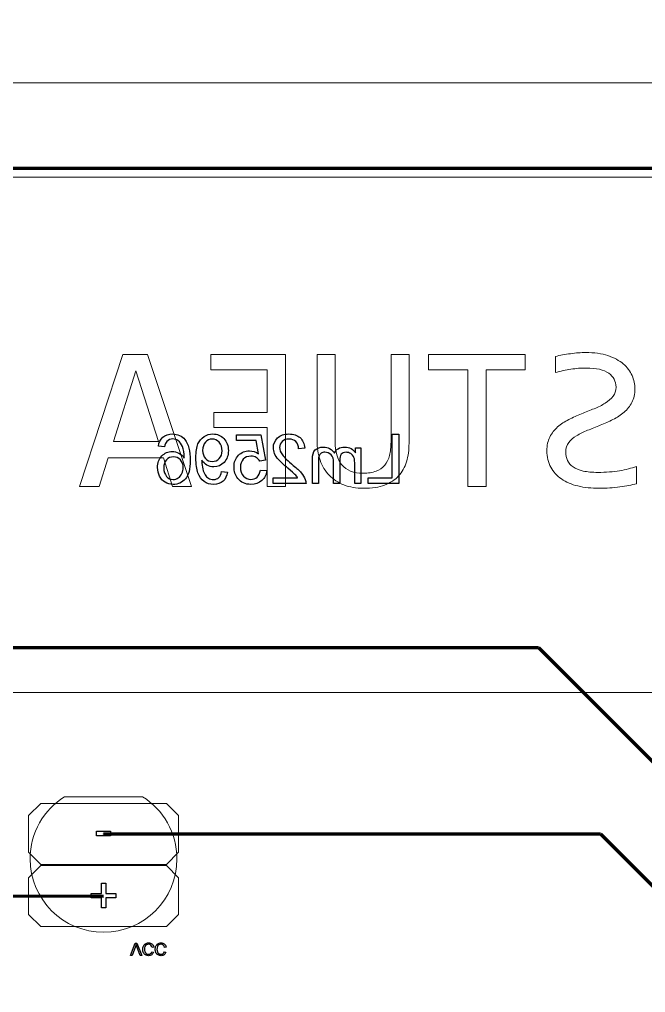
# Model space of a CAD drawing. Header units: millimetres. Extents: x -145 to 148, y -255 to 152.
# Drawn here: x -105.25 to -79.65, y 16.06 to 55.86 of the extents above; entities that cross this region are included whole.
import ezdxf

# ---------------------------------------------------------------- set-up
doc = ezdxf.new("R2010")
doc.units = ezdxf.units.MM
doc.header["$MEASUREMENT"] = 0
doc.layers.add('Layer 1', color=7, linetype='Continuous')

msp = doc.modelspace()

# ---------------------------------------------------------------- linework, layer by layer
at = {"layer": 'Layer 1', "lineweight": 18}
msp.add_open_spline([(-131.1429, 30.932), (-131.1429, 30.932), (-132.2977, 31.5987), (-132.2977, 31.5987), (-132.6922, 31.4576), (-133.1174, 31.3808), (-133.5604, 31.3808), (-135.6315, 31.3808), (-137.3104, 33.0597), (-137.3104, 35.1308), (-137.3104, 36.759), (-136.2727, 38.1447), (-134.8228, 38.663), (-134.8228, 38.663), (-134.8228, 39.655), (-134.8228, 39.655), (-134.8228, 39.655), (-136.5692, 41.4014), (-136.5692, 41.4014), (-136.5692, 41.4014), (-136.5692, 51.5222), (-136.5692, 51.5222), (-136.5692, 51.5222), (-134.8328, 53.2586), (-134.8328, 53.2586), (-134.8328, 53.2586), (-17.2469, 53.2586), (-17.2469, 53.2586), (-16.7608, 54.766), (-15.3464, 55.8566), (-13.6772, 55.8566), (-11.6061, 55.8566), (-9.9272, 54.1777), (-9.9272, 52.1066), (-9.9272, 50.5733), (-10.8475, 49.2549), (-12.1657, 48.6737), (-12.1657, 48.6737), (-12.1657, 14.8454), (-12.1657, 14.8454), (-10.8414, 14.2668), (-9.9157, 12.9452), (-9.9157, 11.4075), (-9.9157, 9.8698), (-10.8414, 8.5482), (-12.1657, 7.9696), (-12.1657, 7.9696), (-12.1657, -17.8218), (-12.1657, -17.8218), (-12.1657, -17.8218), (-17.5109, -23.167), (-17.5109, -23.167), (-17.5109, -23.167), (-122.3893, -23.167), (-122.3893, -23.167), (-122.3893, -23.167), (-125.3893, -20.167), (-125.3893, -20.167), (-125.3893, -20.167), (-125.3893, -3.1475), (-125.3893, -3.1475), (-125.3893, -3.1475), (-123.6393, -1.3975), (-123.6393, -1.3975), (-123.6393, -1.3975), (-111.5355, -1.3975), (-111.5355, -1.3975), (-111.5355, -1.3975), (-110.0085, 0.1296), (-110.0085, 0.1296), (-110.0085, 0.1296), (-109.8913, 13.476), (-109.8913, 13.476), (-109.8913, 13.476), (-111.8824, 15.4671), (-111.8824, 15.4671), (-111.8824, 15.4671), (-129.6829, 15.4671), (-129.6829, 15.4671), (-129.6829, 15.4671), (-131.1829, 16.9671), (-131.1829, 16.9671), (-131.1829, 16.9671), (-131.1829, 30.9551), (-131.1829, 30.9551)], degree=3, knots=[0, 0, 0, 0, 0.0357143, 0.0357143, 0.0357143, 0.0714286, 0.0714286, 0.0714286, 0.1071429, 0.1071429, 0.1071429, 0.1428571, 0.1428571, 0.1428571, 0.1785714, 0.1785714, 0.1785714, 0.2142857, 0.2142857, 0.2142857, 0.25, 0.25, 0.25, 0.2857143, 0.2857143, 0.2857143, 0.3214286, 0.3214286, 0.3214286, 0.3571429, 0.3571429, 0.3571429, 0.3928571, 0.3928571, 0.3928571, 0.4285714, 0.4285714, 0.4285714, 0.4642857, 0.4642857, 0.4642857, 0.5, 0.5, 0.5, 0.5357143, 0.5357143, 0.5357143, 0.5714286, 0.5714286, 0.5714286, 0.6071429, 0.6071429, 0.6071429, 0.6428571, 0.6428571, 0.6428571, 0.6785714, 0.6785714, 0.6785714, 0.7142857, 0.7142857, 0.7142857, 0.75, 0.75, 0.75, 0.7857143, 0.7857143, 0.7857143, 0.8214286, 0.8214286, 0.8214286, 0.8571429, 0.8571429, 0.8571429, 0.8928571, 0.8928571, 0.8928571, 0.9285714, 0.9285714, 0.9285714, 0.9642857, 0.9642857, 0.9642857, 1, 1, 1, 1], dxfattribs=at)
at = {"layer": 'Layer 1', "color": 6, "lineweight": 120}
for points in [[(-133.7567, 49.7767), (-133.7567, 49.7767), (-59.1397, 49.7749), (-59.1397, 49.7749)], [(-118.0295, 30.1688), (-118.0295, 30.1688), (-84.0256, 30.1716), (-84.0256, 30.1716)], [(-84.0256, 30.1716), (-84.0256, 30.1716), (-71.8289, 17.9749), (-71.8289, 17.9749)], [(-101.815, 22.5442), (-101.815, 22.5442), (-81.49, 22.5475), (-81.49, 22.5475)], [(-81.49, 22.5475), (-81.49, 22.5475), (-78.9429, 20.0003), (-78.9429, 20.0003)], [(-108.8827, 20.0062), (-108.8827, 20.0062), (-101.815, 20.0042), (-101.815, 20.0042)]]:
    msp.add_open_spline(points, degree=3, dxfattribs=at)
at = {"layer": 'Layer 1', "color": 4, "lineweight": 9}
for points, knots in [([(-115.9363, 49.4096), (-115.9363, 49.4096), (-115.9363, 28.3276), (-115.9363, 28.3276), (-115.9363, 28.3276), (-72.7563, 28.3276), (-72.7563, 28.3276), (-72.7563, 28.3276), (-72.7563, 49.4096), (-72.7563, 49.4096), (-72.7563, 49.4096), (-115.9363, 49.4096), (-115.9363, 49.4096)], [0, 0, 0, 0, 0.25, 0.25, 0.25, 0.5, 0.5, 0.5, 0.75, 0.75, 0.75, 1, 1, 1, 1]), ([(-101.815, 18.5242), (-100.1582, 18.5242), (-98.815, 19.8674), (-98.815, 21.5242), (-98.815, 22.5941), (-99.3753, 23.5331), (-100.2183, 24.0642), (-100.2183, 24.0642), (-103.4117, 24.0642), (-103.4117, 24.0642), (-104.2547, 23.5331), (-104.815, 22.5941), (-104.815, 21.5242), (-104.815, 19.8674), (-103.4718, 18.5242), (-101.815, 18.5242)], [0, 0, 0, 0, 0.2, 0.2, 0.2, 0.4, 0.4, 0.4, 0.6, 0.6, 0.6, 0.8, 0.8, 0.8, 1, 1, 1, 1])]:
    msp.add_open_spline(points, degree=3, knots=knots, dxfattribs=at)
at = {"layer": 'Layer 1', "color": 161, "lineweight": 9}
for points, knots in [([(-83.6883, 38.2186), (-83.6883, 37.9632), (-83.6361, 37.7374), (-83.5316, 37.5455), (-83.4258, 37.3522), (-83.2805, 37.1913), (-83.0928, 37.0629), (-82.9051, 36.9345), (-82.6793, 36.8385), (-82.4155, 36.775), (-82.153, 36.7115), (-81.8623, 36.6805), (-81.5448, 36.6805), (-81.4009, 36.6805), (-81.2583, 36.6861), (-81.1172, 36.6974), (-80.9747, 36.7087), (-80.8378, 36.7214), (-80.7066, 36.7384), (-80.5754, 36.7553), (-80.4526, 36.775), (-80.3369, 36.7962), (-80.2212, 36.8188), (-80.1153, 36.8414), (-80.0222, 36.8668), (-80.0222, 36.8668), (-80.0222, 37.578), (-80.0222, 37.578), (-80.2296, 37.5018), (-80.4611, 37.4411), (-80.7193, 37.3973), (-80.9775, 37.3536), (-81.2696, 37.3324), (-81.5984, 37.3324), (-81.8355, 37.3324), (-82.0373, 37.3508), (-82.2038, 37.3875), (-82.3717, 37.4256), (-82.5072, 37.4806), (-82.6144, 37.5526), (-82.7203, 37.6259), (-82.7979, 37.7148), (-82.8458, 37.8193), (-82.8938, 37.9237), (-82.9178, 38.0436), (-82.9178, 38.1777), (-82.9178, 38.3245), (-82.8769, 38.4486), (-82.7965, 38.5516), (-82.7146, 38.6547), (-82.6074, 38.7478), (-82.4761, 38.8296), (-82.3435, 38.9101), (-82.1925, 38.9849), (-82.0232, 39.0526), (-81.8538, 39.1203), (-81.6803, 39.1895), (-81.5039, 39.2614), (-81.3275, 39.3334), (-81.1539, 39.411), (-80.9846, 39.4943), (-80.8152, 39.5789), (-80.6643, 39.6777), (-80.533, 39.792), (-80.4004, 39.9077), (-80.2931, 40.0418), (-80.2113, 40.1956), (-80.1309, 40.3508), (-80.0899, 40.5343), (-80.0899, 40.7459), (-80.0899, 40.9308), (-80.128, 41.1128), (-80.2056, 41.292), (-80.2833, 41.4712), (-80.4032, 41.6307), (-80.5655, 41.769), (-80.7278, 41.9087), (-80.9366, 42.0216), (-81.192, 42.1062), (-81.4474, 42.1923), (-81.7508, 42.2347), (-82.105, 42.2347), (-82.1953, 42.2347), (-82.2941, 42.2304), (-82.3999, 42.222), (-82.5058, 42.2135), (-82.6144, 42.2022), (-82.7231, 42.1867), (-82.8317, 42.1726), (-82.939, 42.1542), (-83.0448, 42.1359), (-83.1521, 42.1161), (-83.2508, 42.0964), (-83.3411, 42.0738), (-83.3411, 42.0738), (-83.3411, 41.4134), (-83.3411, 41.4134), (-83.1295, 41.4741), (-82.9164, 41.5206), (-82.7047, 41.5517), (-82.4917, 41.5841), (-82.287, 41.5997), (-82.0881, 41.5997), (-81.6662, 41.5997), (-81.3571, 41.5291), (-81.1582, 41.388), (-80.9592, 41.2469), (-80.8604, 41.0578), (-80.8604, 40.8207), (-80.8604, 40.674), (-80.9013, 40.5484), (-80.9818, 40.4439), (-81.0636, 40.3395), (-81.1709, 40.245), (-81.3035, 40.1631), (-81.4347, 40.0799), (-81.5857, 40.0051), (-81.7551, 39.9374), (-81.9244, 39.8696), (-82.098, 39.8005), (-82.2743, 39.7285), (-82.4507, 39.6565), (-82.6243, 39.5789), (-82.7936, 39.4929), (-82.963, 39.4068), (-83.114, 39.3066), (-83.2466, 39.1895), (-83.3778, 39.0723), (-83.4851, 38.9341), (-83.5669, 38.7774), (-83.6474, 38.6208), (-83.6883, 38.4345), (-83.6883, 38.2186)], [0, 0, 0, 0, 0.0227273, 0.0227273, 0.0227273, 0.0454545, 0.0454545, 0.0454545, 0.0681818, 0.0681818, 0.0681818, 0.0909091, 0.0909091, 0.0909091, 0.1136364, 0.1136364, 0.1136364, 0.1363636, 0.1363636, 0.1363636, 0.1590909, 0.1590909, 0.1590909, 0.1818182, 0.1818182, 0.1818182, 0.2045455, 0.2045455, 0.2045455, 0.2272727, 0.2272727, 0.2272727, 0.25, 0.25, 0.25, 0.2727273, 0.2727273, 0.2727273, 0.2954545, 0.2954545, 0.2954545, 0.3181818, 0.3181818, 0.3181818, 0.3409091, 0.3409091, 0.3409091, 0.3636364, 0.3636364, 0.3636364, 0.3863636, 0.3863636, 0.3863636, 0.4090909, 0.4090909, 0.4090909, 0.4318182, 0.4318182, 0.4318182, 0.4545455, 0.4545455, 0.4545455, 0.4772727, 0.4772727, 0.4772727, 0.5, 0.5, 0.5, 0.5227273, 0.5227273, 0.5227273, 0.5454545, 0.5454545, 0.5454545, 0.5681818, 0.5681818, 0.5681818, 0.5909091, 0.5909091, 0.5909091, 0.6136364, 0.6136364, 0.6136364, 0.6363636, 0.6363636, 0.6363636, 0.6590909, 0.6590909, 0.6590909, 0.6818182, 0.6818182, 0.6818182, 0.7045455, 0.7045455, 0.7045455, 0.7272727, 0.7272727, 0.7272727, 0.75, 0.75, 0.75, 0.7727273, 0.7727273, 0.7727273, 0.7954545, 0.7954545, 0.7954545, 0.8181818, 0.8181818, 0.8181818, 0.8409091, 0.8409091, 0.8409091, 0.8636364, 0.8636364, 0.8636364, 0.8863636, 0.8863636, 0.8863636, 0.9090909, 0.9090909, 0.9090909, 0.9318182, 0.9318182, 0.9318182, 0.9545455, 0.9545455, 0.9545455, 0.9772727, 0.9772727, 0.9772727, 1, 1, 1, 1]), ([(-102.7963, 36.7567), (-102.7963, 36.7567), (-101.9948, 36.7567), (-101.9948, 36.7567), (-101.9948, 36.7567), (-101.6209, 37.9336), (-101.6209, 37.9336), (-101.6209, 37.9336), (-99.3631, 37.9336), (-99.3631, 37.9336), (-99.3631, 37.9336), (-98.9891, 36.7567), (-98.9891, 36.7567), (-98.9891, 36.7567), (-98.2243, 36.7567), (-98.2243, 36.7567), (-98.2243, 36.7567), (-100.0178, 42.1585), (-100.0178, 42.1585), (-100.0178, 42.1585), (-101.0268, 42.1585), (-101.0268, 42.1585), (-101.0268, 42.1585), (-102.7963, 36.7567), (-102.7963, 36.7567)], [0, 0, 0, 0, 0.125, 0.125, 0.125, 0.25, 0.25, 0.25, 0.375, 0.375, 0.375, 0.5, 0.5, 0.5, 0.625, 0.625, 0.625, 0.75, 0.75, 0.75, 0.875, 0.875, 0.875, 1, 1, 1, 1]), ([(-97.4256, 41.5319), (-97.4256, 41.5319), (-95.1311, 41.5319), (-95.1311, 41.5319), (-95.1311, 41.5319), (-95.1311, 39.7793), (-95.1311, 39.7793), (-95.1311, 39.7793), (-97.3056, 39.7793), (-97.3056, 39.7793), (-97.3056, 39.7793), (-97.3056, 39.1612), (-97.3056, 39.1612), (-97.3056, 39.1612), (-95.1311, 39.1612), (-95.1311, 39.1612), (-95.1311, 39.1612), (-95.1311, 36.7567), (-95.1311, 36.7567), (-95.1311, 36.7567), (-94.3776, 36.7567), (-94.3776, 36.7567), (-94.3776, 36.7567), (-94.3776, 42.1585), (-94.3776, 42.1585), (-94.3776, 42.1585), (-97.4256, 42.1585), (-97.4256, 42.1585), (-97.4256, 42.1585), (-97.4256, 41.5319), (-97.4256, 41.5319)], [0, 0, 0, 0, 0.1, 0.1, 0.1, 0.2, 0.2, 0.2, 0.3, 0.3, 0.3, 0.4, 0.4, 0.4, 0.5, 0.5, 0.5, 0.6, 0.6, 0.6, 0.7, 0.7, 0.7, 0.8, 0.8, 0.8, 0.9, 0.9, 0.9, 1, 1, 1, 1]), ([(-93.0835, 38.6363), (-93.0835, 38.3386), (-93.0412, 38.069), (-92.958, 37.8277), (-92.8733, 37.5864), (-92.7505, 37.3818), (-92.5868, 37.2125), (-92.4246, 37.0417), (-92.2256, 36.9119), (-91.9899, 36.8188), (-91.7543, 36.7271), (-91.4833, 36.6805), (-91.1771, 36.6805), (-90.8413, 36.6805), (-90.5548, 36.7242), (-90.3206, 36.8131), (-90.0863, 36.9006), (-89.8958, 37.0262), (-89.7477, 37.1871), (-89.6009, 37.348), (-89.4937, 37.5413), (-89.4259, 37.7685), (-89.3582, 37.9942), (-89.3243, 38.2454), (-89.3243, 38.5248), (-89.3243, 38.5248), (-89.3243, 42.1585), (-89.3243, 42.1585), (-89.3243, 42.1585), (-90.0609, 42.1585), (-90.0609, 42.1585), (-90.0609, 42.1585), (-90.0609, 38.5841), (-90.0609, 38.5841), (-90.0609, 38.371), (-90.0807, 38.1862), (-90.1202, 38.0253), (-90.1611, 37.8658), (-90.226, 37.7332), (-90.3178, 37.6245), (-90.4081, 37.5173), (-90.5266, 37.4369), (-90.6705, 37.3818), (-90.8159, 37.3268), (-90.9923, 37.2986), (-91.2025, 37.2986), (-91.5934, 37.2986), (-91.8813, 37.4115), (-92.0675, 37.6372), (-92.2538, 37.863), (-92.3469, 38.1819), (-92.3469, 38.5926), (-92.3469, 38.5926), (-92.3469, 42.1585), (-92.3469, 42.1585), (-92.3469, 42.1585), (-93.0835, 42.1585), (-93.0835, 42.1585), (-93.0835, 42.1585), (-93.0835, 38.6363), (-93.0835, 38.6363)], [0, 0, 0, 0, 0.05, 0.05, 0.05, 0.1, 0.1, 0.1, 0.15, 0.15, 0.15, 0.2, 0.2, 0.2, 0.25, 0.25, 0.25, 0.3, 0.3, 0.3, 0.35, 0.35, 0.35, 0.4, 0.4, 0.4, 0.45, 0.45, 0.45, 0.5, 0.5, 0.5, 0.55, 0.55, 0.55, 0.6, 0.6, 0.6, 0.65, 0.65, 0.65, 0.7, 0.7, 0.7, 0.75, 0.75, 0.75, 0.8, 0.8, 0.8, 0.85, 0.85, 0.85, 0.9, 0.9, 0.9, 0.95, 0.95, 0.95, 1, 1, 1, 1]), ([(-88.5214, 41.5319), (-88.5214, 41.5319), (-86.9212, 41.5319), (-86.9212, 41.5319), (-86.9212, 41.5319), (-86.9212, 36.7567), (-86.9212, 36.7567), (-86.9212, 36.7567), (-86.1761, 36.7567), (-86.1761, 36.7567), (-86.1761, 36.7567), (-86.1761, 41.5319), (-86.1761, 41.5319), (-86.1761, 41.5319), (-84.5759, 41.5319), (-84.5759, 41.5319), (-84.5759, 41.5319), (-84.5759, 42.1585), (-84.5759, 42.1585), (-84.5759, 42.1585), (-88.5214, 42.1585), (-88.5214, 42.1585), (-88.5214, 42.1585), (-88.5214, 41.5319), (-88.5214, 41.5319)], [0, 0, 0, 0, 0.125, 0.125, 0.125, 0.25, 0.25, 0.25, 0.375, 0.375, 0.375, 0.5, 0.5, 0.5, 0.625, 0.625, 0.625, 0.75, 0.75, 0.75, 0.875, 0.875, 0.875, 1, 1, 1, 1]), ([(-101.4106, 38.594), (-101.4106, 38.594), (-100.4934, 41.4854), (-100.4934, 41.4854), (-100.4934, 41.4854), (-99.5733, 38.594), (-99.5733, 38.594), (-99.5733, 38.594), (-101.4106, 38.594), (-101.4106, 38.594)], [0, 0, 0, 0, 0.3333333, 0.3333333, 0.3333333, 0.6666667, 0.6666667, 0.6666667, 1, 1, 1, 1])]:
    msp.add_open_spline(points, degree=3, knots=knots, dxfattribs=at)
at = {"layer": 'Layer 1', "color": 4}
for points, knots in [([(-99.5713, 38.4002), (-99.5713, 38.4002), (-99.3257, 38.3805), (-99.3257, 38.3805), (-99.3036, 38.4778), (-99.2721, 38.5488), (-99.2312, 38.5931), (-99.1639, 38.6641), (-99.0807, 38.6994), (-98.9819, 38.6994), (-98.9024, 38.6994), (-98.8319, 38.6773), (-98.7712, 38.633), (-98.6931, 38.5761), (-98.632, 38.4933), (-98.5863, 38.3842), (-98.5412, 38.2746), (-98.5177, 38.1189), (-98.5158, 37.9171), (-98.5755, 38.0079), (-98.6489, 38.0757), (-98.7354, 38.1194), (-98.822, 38.1636), (-98.9123, 38.1857), (-99.0073, 38.1857), (-99.1729, 38.1857), (-99.314, 38.1246), (-99.4306, 38.0028), (-99.5468, 37.8809), (-99.6051, 37.7238), (-99.6051, 37.5305), (-99.6051, 37.4035), (-99.5779, 37.2859), (-99.5233, 37.1768), (-99.4683, 37.0677), (-99.3935, 36.9844), (-99.2975, 36.9266), (-99.202, 36.8687), (-99.0934, 36.8395), (-98.972, 36.8395), (-98.7655, 36.8395), (-98.5967, 36.9157), (-98.4659, 37.0677), (-98.3356, 37.2196), (-98.2702, 37.4703), (-98.2702, 37.8193), (-98.2702, 38.2097), (-98.3427, 38.4938), (-98.4871, 38.6711), (-98.6131, 38.8254), (-98.7829, 38.9026), (-98.997, 38.9026), (-99.1559, 38.9026), (-99.2867, 38.8579), (-99.3883, 38.769), (-99.4899, 38.6801), (-99.5511, 38.5573), (-99.5713, 38.4002)], [0, 0, 0, 0, 0.0526316, 0.0526316, 0.0526316, 0.1052632, 0.1052632, 0.1052632, 0.1578947, 0.1578947, 0.1578947, 0.2105263, 0.2105263, 0.2105263, 0.2631579, 0.2631579, 0.2631579, 0.3157895, 0.3157895, 0.3157895, 0.3684211, 0.3684211, 0.3684211, 0.4210526, 0.4210526, 0.4210526, 0.4736842, 0.4736842, 0.4736842, 0.5263158, 0.5263158, 0.5263158, 0.5789474, 0.5789474, 0.5789474, 0.6315789, 0.6315789, 0.6315789, 0.6842105, 0.6842105, 0.6842105, 0.7368421, 0.7368421, 0.7368421, 0.7894737, 0.7894737, 0.7894737, 0.8421053, 0.8421053, 0.8421053, 0.8947368, 0.8947368, 0.8947368, 0.9473684, 0.9473684, 0.9473684, 1, 1, 1, 1]), ([(-96.7486, 37.3419), (-96.7486, 37.3419), (-96.9857, 37.3616), (-96.9857, 37.3616), (-97.0059, 37.2497), (-97.0445, 37.1688), (-97.1014, 37.1185), (-97.1583, 37.0681), (-97.2312, 37.0427), (-97.3206, 37.0427), (-97.3968, 37.0427), (-97.4636, 37.0601), (-97.5214, 37.0954), (-97.5793, 37.1302), (-97.6263, 37.1768), (-97.6625, 37.2356), (-97.6988, 37.2939), (-97.7293, 37.3729), (-97.7543, 37.4722), (-97.7792, 37.5714), (-97.7914, 37.6726), (-97.7914, 37.7756), (-97.7914, 37.7864), (-97.791, 37.8033), (-97.79, 37.8254), (-97.7406, 37.7464), (-97.6729, 37.682), (-97.5873, 37.633), (-97.5017, 37.5837), (-97.4085, 37.5592), (-97.3088, 37.5592), (-97.1418, 37.5592), (-97.0007, 37.6199), (-96.885, 37.7412), (-96.7698, 37.8621), (-96.7119, 38.022), (-96.7119, 38.2205), (-96.7119, 38.4256), (-96.7721, 38.5902), (-96.893, 38.7154), (-97.0134, 38.84), (-97.1644, 38.9026), (-97.3465, 38.9026), (-97.4772, 38.9026), (-97.5972, 38.8673), (-97.7063, 38.7963), (-97.8149, 38.7257), (-97.8973, 38.625), (-97.9537, 38.4938), (-98.0101, 38.3631), (-98.0384, 38.1735), (-98.0384, 37.9256), (-98.0384, 37.6674), (-98.0106, 37.4618), (-97.9546, 37.309), (-97.8987, 37.1556), (-97.8149, 37.0394), (-97.7044, 36.9595), (-97.5939, 36.8795), (-97.4645, 36.8395), (-97.3159, 36.8395), (-97.1578, 36.8395), (-97.029, 36.8833), (-96.9288, 36.9712), (-96.8291, 37.0592), (-96.7688, 37.1829), (-96.7486, 37.3419)], [0, 0, 0, 0, 0.0454545, 0.0454545, 0.0454545, 0.0909091, 0.0909091, 0.0909091, 0.1363636, 0.1363636, 0.1363636, 0.1818182, 0.1818182, 0.1818182, 0.2272727, 0.2272727, 0.2272727, 0.2727273, 0.2727273, 0.2727273, 0.3181818, 0.3181818, 0.3181818, 0.3636364, 0.3636364, 0.3636364, 0.4090909, 0.4090909, 0.4090909, 0.4545455, 0.4545455, 0.4545455, 0.5, 0.5, 0.5, 0.5454545, 0.5454545, 0.5454545, 0.5909091, 0.5909091, 0.5909091, 0.6363636, 0.6363636, 0.6363636, 0.6818182, 0.6818182, 0.6818182, 0.7272727, 0.7272727, 0.7272727, 0.7727273, 0.7727273, 0.7727273, 0.8181818, 0.8181818, 0.8181818, 0.8636364, 0.8636364, 0.8636364, 0.9090909, 0.9090909, 0.9090909, 0.9545455, 0.9545455, 0.9545455, 1, 1, 1, 1]), ([(-97.7618, 38.2332), (-97.7618, 38.3753), (-97.7242, 38.4882), (-97.6489, 38.5714), (-97.5741, 38.6547), (-97.4829, 38.6965), (-97.3756, 38.6965), (-97.2646, 38.6965), (-97.1687, 38.6519), (-97.0878, 38.562), (-97.0064, 38.4722), (-96.9659, 38.3555), (-96.9659, 38.2125), (-96.9659, 38.0841), (-97.0045, 37.9797), (-97.0812, 37.8997), (-97.1583, 37.8193), (-97.2543, 37.7793), (-97.3686, 37.7793), (-97.4833, 37.7793), (-97.5774, 37.8193), (-97.6513, 37.8997), (-97.7251, 37.9797), (-97.7618, 38.0912), (-97.7618, 38.2332)], [0, 0, 0, 0, 0.125, 0.125, 0.125, 0.25, 0.25, 0.25, 0.375, 0.375, 0.375, 0.5, 0.5, 0.5, 0.625, 0.625, 0.625, 0.75, 0.75, 0.75, 0.875, 0.875, 0.875, 1, 1, 1, 1]), ([(-95.1423, 37.404), (-95.1423, 37.404), (-95.402, 37.4237), (-95.402, 37.4237), (-95.4213, 37.2972), (-95.4659, 37.2022), (-95.5356, 37.1382), (-95.6052, 37.0747), (-95.6903, 37.0427), (-95.7905, 37.0427), (-95.9114, 37.0427), (-96.0125, 37.0879), (-96.0948, 37.1777), (-96.1767, 37.268), (-96.2176, 37.3875), (-96.2176, 37.5361), (-96.2176, 37.6777), (-96.1786, 37.7892), (-96.1, 37.871), (-96.0214, 37.9529), (-95.9175, 37.9938), (-95.7881, 37.9938), (-95.7077, 37.9938), (-95.6357, 37.9755), (-95.5718, 37.9388), (-95.5083, 37.9021), (-95.4584, 37.8546), (-95.4217, 37.7963), (-95.4217, 37.7963), (-95.1875, 37.8301), (-95.1875, 37.8301), (-95.1875, 37.8301), (-95.3822, 38.8687), (-95.3822, 38.8687), (-95.3822, 38.8687), (-96.3841, 38.8687), (-96.3841, 38.8687), (-96.3841, 38.8687), (-96.3841, 38.6316), (-96.3841, 38.6316), (-96.3841, 38.6316), (-95.5802, 38.6316), (-95.5802, 38.6316), (-95.5802, 38.6316), (-95.4725, 38.0865), (-95.4725, 38.0865), (-95.5934, 38.1716), (-95.7204, 38.2139), (-95.8531, 38.2139), (-96.029, 38.2139), (-96.1776, 38.1528), (-96.2985, 38.0305), (-96.4194, 37.9082), (-96.4801, 37.7511), (-96.4801, 37.5592), (-96.4801, 37.3762), (-96.4269, 37.2182), (-96.3206, 37.0851), (-96.1913, 36.9214), (-96.0144, 36.8395), (-95.7905, 36.8395), (-95.6071, 36.8395), (-95.4575, 36.8913), (-95.3413, 36.9943), (-95.2251, 37.0973), (-95.1588, 37.2337), (-95.1423, 37.404)], [0, 0, 0, 0, 0.0454545, 0.0454545, 0.0454545, 0.0909091, 0.0909091, 0.0909091, 0.1363636, 0.1363636, 0.1363636, 0.1818182, 0.1818182, 0.1818182, 0.2272727, 0.2272727, 0.2272727, 0.2727273, 0.2727273, 0.2727273, 0.3181818, 0.3181818, 0.3181818, 0.3636364, 0.3636364, 0.3636364, 0.4090909, 0.4090909, 0.4090909, 0.4545455, 0.4545455, 0.4545455, 0.5, 0.5, 0.5, 0.5454545, 0.5454545, 0.5454545, 0.5909091, 0.5909091, 0.5909091, 0.6363636, 0.6363636, 0.6363636, 0.6818182, 0.6818182, 0.6818182, 0.7272727, 0.7272727, 0.7272727, 0.7727273, 0.7727273, 0.7727273, 0.8181818, 0.8181818, 0.8181818, 0.8636364, 0.8636364, 0.8636364, 0.9090909, 0.9090909, 0.9090909, 0.9545455, 0.9545455, 0.9545455, 1, 1, 1, 1]), ([(-94.8738, 37.1105), (-94.8738, 37.1105), (-94.8738, 36.8734), (-94.8738, 36.8734), (-94.8738, 36.8734), (-93.536, 36.8734), (-93.536, 36.8734), (-93.5342, 36.9331), (-93.544, 36.9905), (-93.5652, 37.046), (-93.5995, 37.1368), (-93.6546, 37.2266), (-93.7303, 37.3146), (-93.806, 37.4026), (-93.9142, 37.5042), (-94.0549, 37.6194), (-94.2736, 37.7996), (-94.4222, 37.9421), (-94.4998, 38.0474), (-94.5779, 38.1528), (-94.6169, 38.2525), (-94.6169, 38.3466), (-94.6169, 38.4449), (-94.5817, 38.5277), (-94.5111, 38.5954), (-94.4406, 38.6627), (-94.3484, 38.6965), (-94.235, 38.6965), (-94.1151, 38.6965), (-94.0191, 38.6608), (-93.9471, 38.5893), (-93.8752, 38.5183), (-93.839, 38.4195), (-93.838, 38.293), (-93.838, 38.293), (-93.584, 38.3184), (-93.584, 38.3184), (-93.6014, 38.5084), (-93.6673, 38.6533), (-93.7811, 38.753), (-93.8954, 38.8527), (-94.0483, 38.9026), (-94.2407, 38.9026), (-94.4344, 38.9026), (-94.5883, 38.8489), (-94.7011, 38.7412), (-94.8145, 38.6335), (-94.8709, 38.4999), (-94.8709, 38.3409), (-94.8709, 38.26), (-94.8545, 38.1805), (-94.8211, 38.1025), (-94.7882, 38.0239), (-94.7331, 37.9416), (-94.6565, 37.8551), (-94.5793, 37.769), (-94.4518, 37.65), (-94.274, 37.4995), (-94.1249, 37.3743), (-94.029, 37.2897), (-93.9867, 37.245), (-93.9443, 37.2003), (-93.9095, 37.1556), (-93.8818, 37.1105), (-93.8818, 37.1105), (-94.8738, 37.1105), (-94.8738, 37.1105)], [0, 0, 0, 0, 0.0454545, 0.0454545, 0.0454545, 0.0909091, 0.0909091, 0.0909091, 0.1363636, 0.1363636, 0.1363636, 0.1818182, 0.1818182, 0.1818182, 0.2272727, 0.2272727, 0.2272727, 0.2727273, 0.2727273, 0.2727273, 0.3181818, 0.3181818, 0.3181818, 0.3636364, 0.3636364, 0.3636364, 0.4090909, 0.4090909, 0.4090909, 0.4545455, 0.4545455, 0.4545455, 0.5, 0.5, 0.5, 0.5454545, 0.5454545, 0.5454545, 0.5909091, 0.5909091, 0.5909091, 0.6363636, 0.6363636, 0.6363636, 0.6818182, 0.6818182, 0.6818182, 0.7272727, 0.7272727, 0.7272727, 0.7727273, 0.7727273, 0.7727273, 0.8181818, 0.8181818, 0.8181818, 0.8636364, 0.8636364, 0.8636364, 0.9090909, 0.9090909, 0.9090909, 0.9545455, 0.9545455, 0.9545455, 1, 1, 1, 1]), ([(-89.7397, 36.8734), (-89.7397, 36.8734), (-89.7397, 38.8941), (-89.7397, 38.8941), (-89.7397, 38.8941), (-90.0078, 38.8941), (-90.0078, 38.8941), (-90.0078, 38.8941), (-90.0078, 37.1105), (-90.0078, 37.1105), (-90.0078, 37.1105), (-91.0012, 37.1105), (-91.0012, 37.1105), (-91.0012, 37.1105), (-91.0012, 36.8734), (-91.0012, 36.8734), (-91.0012, 36.8734), (-89.7397, 36.8734), (-89.7397, 36.8734)], [0, 0, 0, 0, 0.1666667, 0.1666667, 0.1666667, 0.3333333, 0.3333333, 0.3333333, 0.5, 0.5, 0.5, 0.6666667, 0.6666667, 0.6666667, 0.8333333, 0.8333333, 0.8333333, 1, 1, 1, 1]), ([(-91.2896, 36.8734), (-91.2896, 36.8734), (-91.2896, 38.3381), (-91.2896, 38.3381), (-91.2896, 38.3381), (-91.5125, 38.3381), (-91.5125, 38.3381), (-91.5125, 38.3381), (-91.5125, 38.1312), (-91.5125, 38.1312), (-91.5581, 38.2027), (-91.6193, 38.2605), (-91.6955, 38.3038), (-91.7717, 38.3475), (-91.8582, 38.3692), (-91.9556, 38.3692), (-92.0638, 38.3692), (-92.1527, 38.3466), (-92.2218, 38.3019), (-92.291, 38.2567), (-92.3399, 38.1942), (-92.3681, 38.1133), (-92.4848, 38.284), (-92.6358, 38.3692), (-92.822, 38.3692), (-92.9678, 38.3692), (-93.0803, 38.3292), (-93.1583, 38.2488), (-93.2369, 38.1683), (-93.2764, 38.0446), (-93.2764, 37.8776), (-93.2764, 37.8776), (-93.2764, 36.8734), (-93.2764, 36.8734), (-93.2764, 36.8734), (-93.028, 36.8734), (-93.028, 36.8734), (-93.028, 36.8734), (-93.028, 37.7953), (-93.028, 37.7953), (-93.028, 37.8941), (-93.0196, 37.9656), (-93.0036, 38.0093), (-92.9876, 38.0531), (-92.9584, 38.0879), (-92.9156, 38.1147), (-92.8733, 38.1415), (-92.8234, 38.1547), (-92.7665, 38.1547), (-92.663, 38.1547), (-92.5774, 38.1203), (-92.5092, 38.0521), (-92.441, 37.9835), (-92.4072, 37.8739), (-92.4072, 37.7234), (-92.4072, 37.7234), (-92.4072, 36.8734), (-92.4072, 36.8734), (-92.4072, 36.8734), (-92.1588, 36.8734), (-92.1588, 36.8734), (-92.1588, 36.8734), (-92.1588, 37.824), (-92.1588, 37.824), (-92.1588, 37.9341), (-92.1386, 38.0169), (-92.0981, 38.0719), (-92.0577, 38.1269), (-91.9914, 38.1547), (-91.8996, 38.1547), (-91.83, 38.1547), (-91.7656, 38.1363), (-91.7063, 38.0996), (-91.647, 38.063), (-91.6042, 38.0093), (-91.5774, 37.9383), (-91.5511, 37.8678), (-91.5379, 37.7657), (-91.5379, 37.6326), (-91.5379, 37.6326), (-91.5379, 36.8734), (-91.5379, 36.8734), (-91.5379, 36.8734), (-91.2896, 36.8734), (-91.2896, 36.8734)], [0, 0, 0, 0, 0.0357143, 0.0357143, 0.0357143, 0.0714286, 0.0714286, 0.0714286, 0.1071429, 0.1071429, 0.1071429, 0.1428571, 0.1428571, 0.1428571, 0.1785714, 0.1785714, 0.1785714, 0.2142857, 0.2142857, 0.2142857, 0.25, 0.25, 0.25, 0.2857143, 0.2857143, 0.2857143, 0.3214286, 0.3214286, 0.3214286, 0.3571429, 0.3571429, 0.3571429, 0.3928571, 0.3928571, 0.3928571, 0.4285714, 0.4285714, 0.4285714, 0.4642857, 0.4642857, 0.4642857, 0.5, 0.5, 0.5, 0.5357143, 0.5357143, 0.5357143, 0.5714286, 0.5714286, 0.5714286, 0.6071429, 0.6071429, 0.6071429, 0.6428571, 0.6428571, 0.6428571, 0.6785714, 0.6785714, 0.6785714, 0.7142857, 0.7142857, 0.7142857, 0.75, 0.75, 0.75, 0.7857143, 0.7857143, 0.7857143, 0.8214286, 0.8214286, 0.8214286, 0.8571429, 0.8571429, 0.8571429, 0.8928571, 0.8928571, 0.8928571, 0.9285714, 0.9285714, 0.9285714, 0.9642857, 0.9642857, 0.9642857, 1, 1, 1, 1]), ([(-98.5553, 37.5282), (-98.5553, 37.4425), (-98.5736, 37.3607), (-98.6098, 37.2826), (-98.6461, 37.2045), (-98.6969, 37.1453), (-98.7613, 37.1044), (-98.8262, 37.0634), (-98.8949, 37.0427), (-98.9678, 37.0427), (-99.0736, 37.0427), (-99.1639, 37.0851), (-99.2387, 37.1697), (-99.3135, 37.2544), (-99.3511, 37.3692), (-99.3511, 37.5145), (-99.3511, 37.6542), (-99.314, 37.7643), (-99.2401, 37.8447), (-99.1663, 37.9251), (-99.0722, 37.9656), (-98.9579, 37.9656), (-98.846, 37.9656), (-98.7505, 37.9251), (-98.6724, 37.8447), (-98.5943, 37.7643), (-98.5553, 37.6589), (-98.5553, 37.5282)], [0, 0, 0, 0, 0.1111111, 0.1111111, 0.1111111, 0.2222222, 0.2222222, 0.2222222, 0.3333333, 0.3333333, 0.3333333, 0.4444444, 0.4444444, 0.4444444, 0.5555556, 0.5555556, 0.5555556, 0.6666667, 0.6666667, 0.6666667, 0.7777778, 0.7777778, 0.7777778, 0.8888889, 0.8888889, 0.8888889, 1, 1, 1, 1]), ([(-102.1029, 22.6573), (-102.1029, 22.6573), (-102.1029, 22.471), (-102.1029, 22.471), (-102.1029, 22.471), (-101.5271, 22.471), (-101.5271, 22.471), (-101.5271, 22.471), (-101.5271, 22.6573), (-101.5271, 22.6573), (-101.5271, 22.6573), (-102.1029, 22.6573), (-102.1029, 22.6573)], [0, 0, 0, 0, 0.25, 0.25, 0.25, 0.5, 0.5, 0.5, 0.75, 0.75, 0.75, 1, 1, 1, 1]), ([(-101.9028, 20.5248), (-101.9028, 20.5248), (-101.9028, 20.1099), (-101.9028, 20.1099), (-101.9028, 20.1099), (-102.3156, 20.1099), (-102.3156, 20.1099), (-102.3156, 20.1099), (-102.3156, 19.9363), (-102.3156, 19.9363), (-102.3156, 19.9363), (-101.9028, 19.9363), (-101.9028, 19.9363), (-101.9028, 19.9363), (-101.9028, 19.5236), (-101.9028, 19.5236), (-101.9028, 19.5236), (-101.7271, 19.5236), (-101.7271, 19.5236), (-101.7271, 19.5236), (-101.7271, 19.9363), (-101.7271, 19.9363), (-101.7271, 19.9363), (-101.3144, 19.9363), (-101.3144, 19.9363), (-101.3144, 19.9363), (-101.3144, 20.1099), (-101.3144, 20.1099), (-101.3144, 20.1099), (-101.7271, 20.1099), (-101.7271, 20.1099), (-101.7271, 20.1099), (-101.7271, 20.5248), (-101.7271, 20.5248), (-101.7271, 20.5248), (-101.9028, 20.5248), (-101.9028, 20.5248)], [0, 0, 0, 0, 0.0833333, 0.0833333, 0.0833333, 0.1666667, 0.1666667, 0.1666667, 0.25, 0.25, 0.25, 0.3333333, 0.3333333, 0.3333333, 0.4166667, 0.4166667, 0.4166667, 0.5, 0.5, 0.5, 0.5833333, 0.5833333, 0.5833333, 0.6666667, 0.6666667, 0.6666667, 0.75, 0.75, 0.75, 0.8333333, 0.8333333, 0.8333333, 0.9166667, 0.9166667, 0.9166667, 1, 1, 1, 1]), ([(-100.5175, 18.0786), (-100.5175, 18.0786), (-100.7127, 17.5734), (-100.7127, 17.5734), (-100.7127, 17.5734), (-100.6403, 17.5734), (-100.6403, 17.5734), (-100.6403, 17.5734), (-100.5091, 17.9405), (-100.5091, 17.9405), (-100.4986, 17.9699), (-100.4897, 17.9975), (-100.4826, 18.0232), (-100.4748, 17.9956), (-100.4658, 17.9681), (-100.4554, 17.9405), (-100.4554, 17.9405), (-100.3193, 17.5734), (-100.3193, 17.5734), (-100.3193, 17.5734), (-100.251, 17.5734), (-100.251, 17.5734), (-100.251, 17.5734), (-100.448, 18.0786), (-100.448, 18.0786), (-100.448, 18.0786), (-100.5175, 18.0786), (-100.5175, 18.0786)], [0, 0, 0, 0, 0.1111111, 0.1111111, 0.1111111, 0.2222222, 0.2222222, 0.2222222, 0.3333333, 0.3333333, 0.3333333, 0.4444444, 0.4444444, 0.4444444, 0.5555556, 0.5555556, 0.5555556, 0.6666667, 0.6666667, 0.6666667, 0.7777778, 0.7777778, 0.7777778, 0.8888889, 0.8888889, 0.8888889, 1, 1, 1, 1]), ([(-99.831, 17.9014), (-99.831, 17.9014), (-99.764, 17.9183), (-99.764, 17.9183), (-99.778, 17.9732), (-99.8031, 18.015), (-99.8395, 18.0438), (-99.8758, 18.0726), (-99.9203, 18.0871), (-99.9728, 18.0871), (-100.0272, 18.0871), (-100.0714, 18.076), (-100.1055, 18.0538), (-100.1396, 18.0317), (-100.1655, 17.9996), (-100.1832, 17.9576), (-100.201, 17.9155), (-100.2099, 17.8704), (-100.2099, 17.8222), (-100.2099, 17.7697), (-100.1999, 17.7238), (-100.1798, 17.6846), (-100.1597, 17.6455), (-100.1311, 17.6157), (-100.0941, 17.5954), (-100.057, 17.575), (-100.0162, 17.5649), (-99.9718, 17.5649), (-99.9212, 17.5649), (-99.8788, 17.5777), (-99.8444, 17.6035), (-99.81, 17.6293), (-99.786, 17.6654), (-99.7724, 17.7119), (-99.7724, 17.7119), (-99.8381, 17.7274), (-99.8381, 17.7274), (-99.8497, 17.6908), (-99.8668, 17.6639), (-99.889, 17.6472), (-99.9112, 17.6304), (-99.9392, 17.6221), (-99.973, 17.6221), (-100.0116, 17.6221), (-100.0441, 17.6314), (-100.0701, 17.6499), (-100.0961, 17.6685), (-100.1144, 17.6936), (-100.1249, 17.7249), (-100.1355, 17.7563), (-100.1408, 17.7886), (-100.1408, 17.8219), (-100.1408, 17.8648), (-100.1345, 17.9023), (-100.1221, 17.9343), (-100.1096, 17.9664), (-100.0902, 17.9903), (-100.0639, 18.0062), (-100.0375, 18.022), (-100.0091, 18.0299), (-99.9784, 18.0299), (-99.941, 18.0299), (-99.9095, 18.0191), (-99.8836, 17.9976), (-99.8577, 17.9759), (-99.8402, 17.9439), (-99.831, 17.9014)], [0, 0, 0, 0, 0.0454545, 0.0454545, 0.0454545, 0.0909091, 0.0909091, 0.0909091, 0.1363636, 0.1363636, 0.1363636, 0.1818182, 0.1818182, 0.1818182, 0.2272727, 0.2272727, 0.2272727, 0.2727273, 0.2727273, 0.2727273, 0.3181818, 0.3181818, 0.3181818, 0.3636364, 0.3636364, 0.3636364, 0.4090909, 0.4090909, 0.4090909, 0.4545455, 0.4545455, 0.4545455, 0.5, 0.5, 0.5, 0.5454545, 0.5454545, 0.5454545, 0.5909091, 0.5909091, 0.5909091, 0.6363636, 0.6363636, 0.6363636, 0.6818182, 0.6818182, 0.6818182, 0.7272727, 0.7272727, 0.7272727, 0.7727273, 0.7727273, 0.7727273, 0.8181818, 0.8181818, 0.8181818, 0.8636364, 0.8636364, 0.8636364, 0.9090909, 0.9090909, 0.9090909, 0.9545455, 0.9545455, 0.9545455, 1, 1, 1, 1]), ([(-99.3214, 17.9014), (-99.3214, 17.9014), (-99.2544, 17.9183), (-99.2544, 17.9183), (-99.2684, 17.9732), (-99.2935, 18.015), (-99.3299, 18.0438), (-99.3662, 18.0726), (-99.4107, 18.0871), (-99.4632, 18.0871), (-99.5176, 18.0871), (-99.5618, 18.076), (-99.5959, 18.0538), (-99.63, 18.0317), (-99.6559, 17.9996), (-99.6736, 17.9576), (-99.6914, 17.9155), (-99.7003, 17.8704), (-99.7003, 17.8222), (-99.7003, 17.7697), (-99.6903, 17.7238), (-99.6702, 17.6846), (-99.6501, 17.6455), (-99.6215, 17.6157), (-99.5845, 17.5954), (-99.5474, 17.575), (-99.5066, 17.5649), (-99.4622, 17.5649), (-99.4116, 17.5649), (-99.3692, 17.5777), (-99.3348, 17.6035), (-99.3004, 17.6293), (-99.2764, 17.6654), (-99.2628, 17.7119), (-99.2628, 17.7119), (-99.3285, 17.7274), (-99.3285, 17.7274), (-99.3401, 17.6908), (-99.3572, 17.6639), (-99.3794, 17.6472), (-99.4016, 17.6304), (-99.4296, 17.6221), (-99.4634, 17.6221), (-99.502, 17.6221), (-99.5345, 17.6314), (-99.5605, 17.6499), (-99.5865, 17.6685), (-99.6048, 17.6936), (-99.6153, 17.7249), (-99.6259, 17.7563), (-99.6312, 17.7886), (-99.6312, 17.8219), (-99.6312, 17.8648), (-99.6249, 17.9023), (-99.6125, 17.9343), (-99.6, 17.9664), (-99.5806, 17.9903), (-99.5543, 18.0062), (-99.5279, 18.022), (-99.4995, 18.0299), (-99.4688, 18.0299), (-99.4314, 18.0299), (-99.3999, 18.0191), (-99.374, 17.9976), (-99.3481, 17.9759), (-99.3306, 17.9439), (-99.3214, 17.9014)], [0, 0, 0, 0, 0.0454545, 0.0454545, 0.0454545, 0.0909091, 0.0909091, 0.0909091, 0.1363636, 0.1363636, 0.1363636, 0.1818182, 0.1818182, 0.1818182, 0.2272727, 0.2272727, 0.2272727, 0.2727273, 0.2727273, 0.2727273, 0.3181818, 0.3181818, 0.3181818, 0.3636364, 0.3636364, 0.3636364, 0.4090909, 0.4090909, 0.4090909, 0.4545455, 0.4545455, 0.4545455, 0.5, 0.5, 0.5, 0.5454545, 0.5454545, 0.5454545, 0.5909091, 0.5909091, 0.5909091, 0.6363636, 0.6363636, 0.6363636, 0.6818182, 0.6818182, 0.6818182, 0.7272727, 0.7272727, 0.7272727, 0.7727273, 0.7727273, 0.7727273, 0.8181818, 0.8181818, 0.8181818, 0.8636364, 0.8636364, 0.8636364, 0.9090909, 0.9090909, 0.9090909, 0.9545455, 0.9545455, 0.9545455, 1, 1, 1, 1])]:
    msp.add_open_spline(points, degree=3, knots=knots, dxfattribs=at)
at = {"layer": 'Layer 1', "lineweight": 9}
for points in [[(-99.2468, 21.2942), (-99.2468, 21.2942), (-104.3832, 21.2942), (-104.3832, 21.2942), (-104.3832, 21.2942), (-104.8832, 21.7942), (-104.8832, 21.7942), (-104.8832, 21.7942), (-104.8832, 23.2942), (-104.8832, 23.2942), (-104.8832, 23.2942), (-104.3832, 23.7942), (-104.3832, 23.7942), (-104.3832, 23.7942), (-99.2468, 23.7942), (-99.2468, 23.7942), (-99.2468, 23.7942), (-98.7468, 23.2942), (-98.7468, 23.2942), (-98.7468, 23.2942), (-98.7468, 21.7942), (-98.7468, 21.7942), (-98.7468, 21.7942), (-99.2468, 21.2942), (-99.2468, 21.2942)], [(-99.2468, 18.7542), (-99.2468, 18.7542), (-104.3832, 18.7542), (-104.3832, 18.7542), (-104.3832, 18.7542), (-104.8832, 19.2542), (-104.8832, 19.2542), (-104.8832, 19.2542), (-104.8832, 20.7542), (-104.8832, 20.7542), (-104.8832, 20.7542), (-104.3832, 21.2542), (-104.3832, 21.2542), (-104.3832, 21.2542), (-99.2468, 21.2542), (-99.2468, 21.2542), (-99.2468, 21.2542), (-98.7468, 20.7542), (-98.7468, 20.7542), (-98.7468, 20.7542), (-98.7468, 19.2542), (-98.7468, 19.2542), (-98.7468, 19.2542), (-99.2468, 18.7542), (-99.2468, 18.7542)]]:
    msp.add_open_spline(points, degree=3, knots=[0, 0, 0, 0, 0.125, 0.125, 0.125, 0.25, 0.25, 0.25, 0.375, 0.375, 0.375, 0.5, 0.5, 0.5, 0.625, 0.625, 0.625, 0.75, 0.75, 0.75, 0.875, 0.875, 0.875, 1, 1, 1, 1], dxfattribs=at)
at = {"layer": 'Layer 1', "color": 5}
for points in [[(-101.8133, 22.5442), (-101.8133, 22.5442), (-101.8133, 22.5407), (-101.8133, 22.5407), (-101.8133, 22.5407), (-101.8168, 22.5407), (-101.8168, 22.5407), (-101.8168, 22.5407), (-101.8168, 22.5442), (-101.8168, 22.5442), (-101.8168, 22.5442), (-101.8133, 22.5442), (-101.8133, 22.5442)], [(-101.8133, 20.0042), (-101.8133, 20.0042), (-101.8133, 20.0007), (-101.8133, 20.0007), (-101.8133, 20.0007), (-101.8168, 20.0007), (-101.8168, 20.0007), (-101.8168, 20.0007), (-101.8168, 20.0042), (-101.8168, 20.0042), (-101.8168, 20.0042), (-101.8133, 20.0042), (-101.8133, 20.0042)]]:
    msp.add_open_spline(points, degree=3, knots=[0, 0, 0, 0, 0.25, 0.25, 0.25, 0.5, 0.5, 0.5, 0.75, 0.75, 0.75, 1, 1, 1, 1], dxfattribs=at)
at = {"layer": 'Layer 1', "color": 5, "lineweight": 9}
for points in [[(-101.8133, 22.5442), (-101.8133, 22.5442), (-101.8133, 22.5407), (-101.8133, 22.5407), (-101.8133, 22.5407), (-101.8168, 22.5407), (-101.8168, 22.5407), (-101.8168, 22.5407), (-101.8168, 22.5442), (-101.8168, 22.5442), (-101.8168, 22.5442), (-101.8133, 22.5442), (-101.8133, 22.5442)], [(-101.8133, 20.0042), (-101.8133, 20.0042), (-101.8133, 20.0007), (-101.8133, 20.0007), (-101.8133, 20.0007), (-101.8168, 20.0007), (-101.8168, 20.0007), (-101.8168, 20.0007), (-101.8168, 20.0042), (-101.8168, 20.0042), (-101.8168, 20.0042), (-101.8133, 20.0042), (-101.8133, 20.0042)]]:
    msp.add_open_spline(points, degree=3, knots=[0, 0, 0, 0, 0.25, 0.25, 0.25, 0.5, 0.5, 0.5, 0.75, 0.75, 0.75, 1, 1, 1, 1], dxfattribs=at)

doc.saveas('drawing.dxf')
